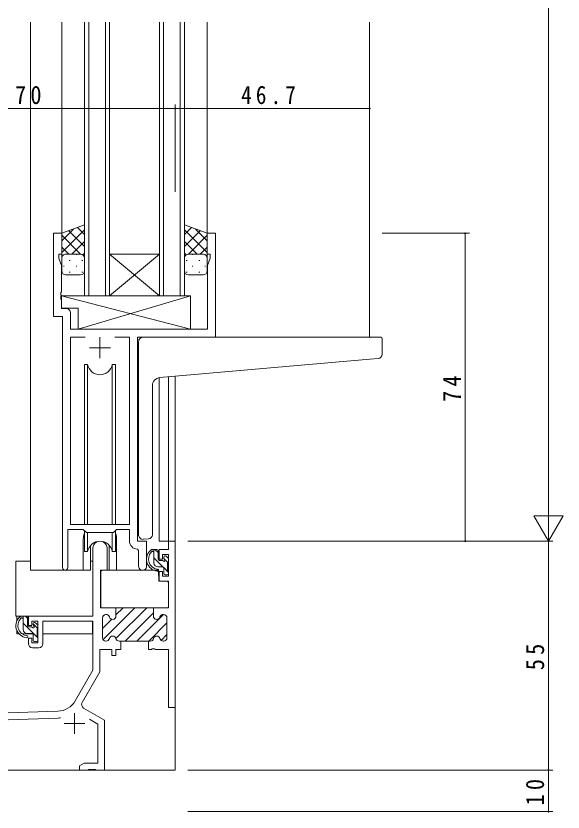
# Model space of a CAD drawing. Units: millimetres, scale not verified. Extents: x -567 to 567, y -403 to 403.
# Drawn here: x -352.2 to -220.7, y -261.1 to -69.7 of the extents above; entities that cross this region are included whole.
import ezdxf

# ---------------------------------------------------------------- set-up
doc = ezdxf.new("R2010")
doc.units = ezdxf.units.MM
doc.header["$LTSCALE"] = 2
for name, color, linetype, lineweight in [('0-3_YKK_D', 6, 'Continuous', 18), ('0-4_YKK_11', 7, 'Continuous', 18), ('0-5_YKK_12', 2, 'Continuous', 18), ('0-7_YKK_13', 4, 'Continuous', 18)]:
    doc.layers.add(name, color=color, linetype=linetype, lineweight=lineweight)
doc.styles.add('ＭＳ ゴシック', font='')
doc.styles.get('ＭＳ ゴシック').set_extended_font_data('MS Gothic')

msp = doc.modelspace()

# ---------------------------------------------------------------- linework, layer by layer
at = {"layer": '0-3_YKK_D'}
for p, q in [((-224.238, 197.018), (-224.238, -188.982)), ((-313.938, -111.982), (-313.938, -90.982)), ((-313.938, -111.982), (-313.938, -90.982)), ((-383.938, -91.982), (-313.938, -91.982)), ((-313.938, -91.982), (-267.238, -91.982)), ((-264.238, -121.982), (-243.238, -121.982)), ((-244.238, -195.982), (-244.238, -121.982)), ((-224.238, -195.982), (-224.238, -183.858)), ((-220.738, -189.92), (-227.738, -189.92)), ((-224.238, -195.982), (-227.738, -189.92)), ((-224.238, -195.982), (-220.738, -189.92)), ((-310.938, -195.982), (-223.238, -195.982)), ((-310.938, -195.982), (-223.238, -195.982)), ((-264.238, -195.982), (-243.238, -195.982)), ((-224.238, -195.982), (-224.238, -250.982)), ((-310.938, -250.982), (-223.238, -250.982)), ((-310.938, -250.982), (-223.238, -250.982)), ((-224.238, -250.982), (-224.238, -260.982)), ((-310.938, -260.982), (-223.238, -260.982))]:
    msp.add_line(p, q, dxfattribs=at)
for centre, start, end in [((-313.938, -91.982), 0, 180), ((-313.938, -91.982), 0, 180), ((-313.938, -91.982), 180, 0), ((-313.938, -91.982), 180, 0), ((-267.238, -91.982), 0, 180), ((-267.238, -91.982), 180, 0), ((-244.238, -121.982), 90, 270), ((-244.238, -121.982), 270, 90), ((-244.238, -195.982), 90, 270), ((-244.238, -195.982), 270, 90), ((-224.238, -250.982), 90, 270), ((-224.238, -250.982), 90, 270), ((-224.238, -250.982), 270, 90), ((-224.238, -250.982), 270, 90), ((-224.238, -260.982), 90, 270), ((-224.238, -260.982), 270, 90)]:
    msp.add_arc(centre, 0.106, start, end, dxfattribs=at)
at = {"layer": '0-4_YKK_11'}
for p, q in [((-343.238, -121.982), (-343.238, -141.982)), ((-341.238, -121.982), (-343.238, -121.982)), ((-341.238, -126.982), (-341.238, -121.982)), ((-306.238, -121.982), (-306.238, -126.982)), ((-304.238, -121.982), (-306.238, -121.982)), ((-304.238, -146.982), (-304.238, -121.982)), ((-341.938, -126.982), (-341.238, -126.982)), ((-341.938, -127.982), (-341.938, -126.982)), ((-341.308, -129.713), (-341.938, -127.982)), ((-306.238, -126.982), (-305.538, -126.982)), ((-305.538, -127.982), (-306.168, -129.713)), ((-305.538, -126.982), (-305.538, -127.982)), ((-341.308, -136.024), (-341.308, -129.713)), ((-306.168, -129.713), (-306.168, -144.982)), ((-341.428, -136.207), (-341.308, -136.024)), ((-341.428, -136.757), (-341.428, -136.207)), ((-341.308, -136.941), (-341.428, -136.757)), ((-341.428, -137.207), (-341.308, -137.024)), ((-341.428, -137.757), (-341.428, -137.207)), ((-341.308, -137.941), (-341.428, -137.757)), ((-341.308, -137.024), (-341.308, -136.941)), ((-341.308, -140.052), (-341.308, -137.941)), ((-340.108, -140.052), (-341.308, -140.052)), ((-339.108, -144.982), (-339.108, -141.052)), ((-343.238, -141.982), (-341.038, -141.982)), ((-341.038, -141.982), (-341.038, -202.332)), ((-306.168, -144.982), (-339.108, -144.982)), ((-335.626, -146.912), (-339.108, -146.912)), ((-339.108, -146.912), (-339.108, -191.982)), ((-335.626, -146.912), (-339.108, -146.912)), ((-332.038, -146.982), (-332.038, -151.982)), ((-324.968, -146.912), (-328.451, -146.912)), ((-324.968, -191.982), (-324.968, -146.912)), ((-323.038, -146.982), (-304.238, -146.982)), ((-323.038, -195.982), (-323.038, -146.982)), ((-334.538, -149.482), (-329.538, -149.482)), ((-339.738, -193.182), (-336.038, -193.182)), ((-339.738, -202.332), (-339.738, -193.182)), ((-339.108, -191.982), (-324.968, -191.982)), ((-336.038, -193.182), (-335.308, -193.912)), ((-328.768, -193.912), (-328.038, -193.182)), ((-328.038, -193.182), (-324.968, -193.182)), ((-324.968, -193.182), (-324.968, -195.912)), ((-335.308, -193.912), (-328.768, -193.912)), ((-320.838, -195.982), (-323.038, -195.982)), ((-320.838, -202.017), (-320.838, -195.982)), ((-315.568, -195.982), (-313.938, -195.982)), ((-315.568, -197.982), (-315.568, -195.982)), ((-313.938, -195.982), (-313.938, -235.982)), ((-333.738, -213.982), (-333.738, -197.682)), ((-330.338, -197.682), (-330.338, -202.982)), ((-323.055, -197.911), (-322.768, -198.21)), ((-322.768, -198.21), (-322.768, -202.017)), ((-317.838, -197.982), (-315.568, -197.982)), ((-317.838, -200.282), (-317.838, -197.982)), ((-317.038, -200.282), (-317.838, -200.282)), ((-317.038, -199.182), (-317.038, -200.282)), ((-315.568, -199.182), (-317.038, -199.182)), ((-315.568, -204.382), (-315.568, -199.182)), ((-331.938, -202.982), (-331.938, -211.982)), ((-330.338, -202.982), (-331.938, -202.982)), ((-317.838, -203.282), (-317.038, -203.282)), ((-317.838, -205.582), (-317.838, -203.282)), ((-317.038, -203.282), (-317.038, -204.382)), ((-317.038, -204.382), (-315.568, -204.382)), ((-315.568, -205.582), (-317.838, -205.582)), ((-315.568, -211.982), (-315.568, -205.582)), ((-331.938, -211.982), (-328.188, -211.982)), ((-331.29, -219.647), (-323.625, -211.982)), ((-328.488, -211.982), (-319.188, -211.982)), ((-328.488, -211.982), (-319.188, -211.982)), ((-328.21, -219.396), (-320.796, -211.982)), ((-328.188, -213.718), (-326.453, -211.982)), ((-328.188, -211.982), (-328.188, -213.982)), ((-328.188, -213.982), (-328.188, -212.282)), ((-319.188, -211.982), (-315.568, -211.982)), ((-319.188, -213.982), (-319.188, -211.982)), ((-319.188, -211.982), (-319.188, -213.982)), ((-349.238, -213.982), (-333.738, -213.982)), ((-349.238, -216.282), (-349.238, -213.982)), ((-331.379, -214.08), (-330.941, -213.642)), ((-330.538, -213.582), (-330.638, -213.582)), ((-330.638, -213.582), (-330.538, -213.582)), ((-325.968, -219.982), (-319.188, -213.203)), ((-323.139, -219.982), (-316.739, -213.582)), ((-316.738, -213.582), (-316.839, -213.582)), ((-316.839, -213.582), (-316.738, -213.582)), ((-348.438, -215.182), (-348.438, -216.282)), ((-346.938, -215.182), (-348.438, -215.182)), ((-346.938, -220.382), (-346.938, -215.182)), ((-345.738, -215.182), (-345.738, -220.582)), ((-333.738, -215.182), (-345.738, -215.182)), ((-333.738, -226.982), (-333.738, -215.182)), ((-331.438, -214.382), (-331.438, -219.182)), ((-331.438, -219.182), (-331.438, -214.382)), ((-331.438, -216.968), (-329.219, -214.748)), ((-320.311, -219.982), (-315.938, -215.61)), ((-315.938, -219.182), (-315.938, -214.382)), ((-315.938, -214.382), (-315.938, -219.182)), ((-348.438, -216.282), (-349.238, -216.282)), ((-349.238, -219.282), (-348.438, -219.282)), ((-349.238, -220.582), (-349.238, -219.282)), ((-348.438, -219.282), (-348.438, -220.382)), ((-330.638, -219.982), (-330.538, -219.982)), ((-330.538, -219.982), (-330.638, -219.982)), ((-327.439, -219.982), (-327.038, -219.982)), ((-327.038, -219.982), (-327.439, -219.982)), ((-327.038, -219.982), (-327.038, -221.982)), ((-320.338, -219.982), (-327.038, -219.982)), ((-320.338, -219.982), (-319.938, -219.982)), ((-320.338, -221.982), (-320.338, -219.982)), ((-319.938, -219.982), (-320.338, -219.982)), ((-317.321, -219.821), (-315.938, -218.438)), ((-316.839, -219.982), (-316.738, -219.982)), ((-316.738, -219.982), (-316.839, -219.982)), ((-348.438, -220.382), (-346.938, -220.382)), ((-346.738, -221.582), (-348.238, -221.582)), ((-319.463, -221.862), (-319.647, -221.982)), ((-318.914, -221.862), (-319.463, -221.862)), ((-318.73, -221.982), (-318.914, -221.862)), ((-332.108, -221.982), (-332.108, -227.419)), ((-329.188, -221.982), (-332.108, -221.982)), ((-329.188, -223.482), (-329.188, -221.982)), ((-328.188, -223.482), (-329.188, -223.482)), ((-328.188, -221.982), (-328.188, -223.482)), ((-327.038, -221.982), (-328.188, -221.982)), ((-319.647, -221.982), (-320.338, -221.982)), ((-315.568, -221.982), (-318.73, -221.982)), ((-315.568, -235.982), (-315.568, -221.982)), ((-337.993, -234.351), (-333.738, -226.982)), ((-332.108, -227.419), (-336.323, -234.719)), ((-363.438, -237.591), (-342.148, -236.848)), ((-335.957, -236.085), (-330.938, -238.982)), ((-313.938, -235.982), (-315.568, -235.982)), ((-342.091, -238.477), (-360.648, -239.125)), ((-338.138, -237.282), (-338.138, -242.282)), ((-332.568, -239.924), (-334.571, -238.767)), ((-330.938, -238.982), (-330.938, -250.982)), ((-340.638, -239.782), (-335.638, -239.782)), ((-332.568, -249.352), (-332.568, -239.924)), ((-336.938, -249.982), (-335.847, -249.352)), ((-336.938, -250.982), (-336.938, -249.982)), ((-335.847, -249.352), (-332.568, -249.352)), ((-334.897, -250.982), (-336.938, -250.982)), ((-334.713, -250.862), (-334.897, -250.982)), ((-334.164, -250.862), (-334.713, -250.862)), ((-333.98, -250.982), (-334.164, -250.862)), ((-333.897, -250.982), (-333.98, -250.982)), ((-333.713, -250.862), (-333.897, -250.982)), ((-333.164, -250.862), (-333.713, -250.862)), ((-332.98, -250.982), (-333.164, -250.862)), ((-330.938, -250.982), (-332.98, -250.982))]:
    msp.add_line(p, q, dxfattribs=at)
for centre, radius, start, end in [((-340.108, -141.052), 1, 0.00001, 89.99999), ((-332.038, -197.682), 1.7, 359.99999, 180.00001), ((-322.968, -195.912), 2, 180, 267.50807), ((-340.388, -202.332), 0.65, 179.99999, 0.00001), ((-321.803, -202.017), 0.965, 179.99999, 0.00001), ((-330.638, -214.382), 0.8, 90.00001, 179.99999), ((-330.638, -214.382), 0.8, 90.00001, 179.99999), ((-330.538, -214.382), 0.8, 14.47749, 89.99997), ((-330.538, -214.382), 0.8, 14.47749, 89.99997), ((-328.988, -213.982), 0.8, 194.47752, 359.99999), ((-328.988, -213.982), 0.8, 194.47752, 359.99999), ((-318.388, -213.982), 0.8, 180.00001, 345.52248), ((-318.388, -213.982), 0.8, 180.00001, 345.52248), ((-316.839, -214.382), 0.8, 90.00003, 165.52251), ((-316.839, -214.382), 0.8, 90.00003, 165.52251), ((-316.738, -214.382), 0.8, 0.00001, 89.99999), ((-316.738, -214.382), 0.8, 0.00001, 89.99999), ((-330.638, -219.182), 0.8, 180.00001, 269.99999), ((-330.638, -219.182), 0.8, 180.00001, 269.99999), ((-330.538, -219.182), 0.8, 270.00003, 345.52251), ((-330.538, -219.182), 0.8, 270.00003, 345.52251), ((-328.988, -219.582), 0.8, 14.47752, 165.52248), ((-328.988, -219.582), 0.8, 14.47752, 165.52248), ((-327.439, -219.182), 0.8, 194.47749, 269.99997), ((-327.439, -219.182), 0.8, 194.47749, 269.99997), ((-319.938, -219.182), 0.8, 270.00003, 345.52251), ((-319.938, -219.182), 0.8, 270.00003, 345.52251), ((-318.388, -219.582), 0.8, 14.47752, 165.52248), ((-318.388, -219.582), 0.8, 14.47752, 165.52248), ((-316.839, -219.182), 0.8, 194.47749, 269.99997), ((-316.839, -219.182), 0.8, 194.47749, 269.99997), ((-316.738, -219.182), 0.8, 270.00001, 359.99999), ((-316.738, -219.182), 0.8, 270.00001, 359.99999), ((-348.238, -220.582), 1, 180.00001, 269.99999), ((-346.738, -220.582), 1, 270.00001, 359.99999), ((-342.323, -231.851), 5, 271.99999, 330), ((-335.457, -235.219), 1, 150, 239.99998), ((-342.323, -231.851), 6.63, 272.00002, 277.01712)]:
    msp.add_arc(centre, radius, start, end, dxfattribs=at)
at = {"layer": '0-5_YKK_12'}
for p, q in [((-348.738, -71.232), (-348.738, -202.982)), ((-341.238, -71.232), (-341.238, -121.982)), ((-335.738, -136.978), (-335.738, -71.232)), ((-334.738, -71.232), (-334.738, -136.978)), ((-330.738, -136.978), (-330.738, -71.232)), ((-329.738, -71.232), (-329.738, -136.978)), ((-317.738, -136.978), (-317.738, -71.232)), ((-316.738, -71.232), (-316.738, -136.978)), ((-312.738, -136.978), (-312.738, -71.232)), ((-311.738, -71.232), (-311.738, -136.978)), ((-306.238, -71.232), (-306.238, -122.482)), ((-267.238, -71.232), (-267.238, -146.982)), ((-329.738, -136.978), (-317.738, -126.978)), ((-317.738, -136.978), (-329.738, -126.978)), ((-317.738, -126.978), (-329.738, -126.978)), ((-329.738, -136.978), (-335.738, -136.978)), ((-317.738, -136.978), (-329.738, -136.978)), ((-311.738, -136.978), (-317.738, -136.978)), ((-307.338, -146.982), (-267.238, -146.982)), ((-317.838, -156.685), (-317.838, -195.982)), ((-315.568, -156.473), (-315.568, -195.982)), ((-313.938, -156.331), (-313.938, -195.982)), ((-336.038, -195.482), (-336.038, -202.982)), ((-328.038, -195.482), (-328.038, -202.982)), ((-315.268, -195.982), (-317.838, -195.982)), ((-336.038, -202.982), (-348.738, -202.982)), ((-321.811, -202.982), (-328.038, -202.982)), ((-313.938, -235.482), (-313.938, -250.982)), ((-364.438, -250.982), (-313.938, -250.982))]:
    msp.add_line(p, q, dxfattribs=at)
for start, end in [(159.63587, 180), (0, 20.36413)]:
    msp.add_arc((-332.038, -195.482), 4, start, end, dxfattribs=at)
at = {"layer": '0-7_YKK_13'}
for p, q in [((-335.738, -119.982), (-341.238, -121.982)), ((-335.738, -127.982), (-335.738, -119.982)), ((-311.738, -119.982), (-306.238, -121.982)), ((-311.738, -127.982), (-311.738, -119.982)), ((-341.238, -123.786), (-338.405, -120.952)), ((-341.238, -126.614), (-335.738, -121.114)), ((-341.238, -121.982), (-341.238, -127.982)), ((-336.718, -126.983), (-341.238, -122.462)), ((-335.738, -125.134), (-339.516, -121.356)), ((-335.738, -122.305), (-337.442, -120.602)), ((-311.738, -122.305), (-310.035, -120.602)), ((-306.238, -126.614), (-311.738, -121.114)), ((-311.738, -125.134), (-307.961, -121.356)), ((-310.759, -126.983), (-306.238, -122.462)), ((-306.238, -123.786), (-309.072, -120.952)), ((-306.238, -121.982), (-306.238, -127.982)), ((-338.778, -126.982), (-335.738, -123.943)), ((-308.699, -126.982), (-311.738, -123.943)), ((-339.547, -126.982), (-341.238, -125.291)), ((-307.93, -126.982), (-306.238, -125.291)), ((-341.238, -130.982), (-341.238, -127.982)), ((-340.653, -127.072), (-340.618, -127.072)), ((-340.238, -126.982), (-336.738, -126.982)), ((-340.238, -126.982), (-336.738, -126.982)), ((-337.788, -127.072), (-337.588, -127.072)), ((-336.145, -127.178), (-335.738, -126.771)), ((-335.738, -127.962), (-335.739, -127.962)), ((-335.738, -127.982), (-335.738, -130.982)), ((-311.332, -127.178), (-311.738, -126.771)), ((-311.738, -127.962), (-311.738, -127.962)), ((-311.738, -127.982), (-311.738, -130.982)), ((-307.238, -126.982), (-310.738, -126.982)), ((-307.238, -126.982), (-310.738, -126.982)), ((-309.688, -127.072), (-309.888, -127.072)), ((-306.824, -127.072), (-306.858, -127.072)), ((-306.238, -130.982), (-306.238, -127.982)), ((-340.818, -129.902), (-340.618, -129.902)), ((-339.403, -128.487), (-339.203, -128.487)), ((-337.788, -129.902), (-337.588, -129.902)), ((-336.373, -128.487), (-336.173, -128.487)), ((-311.103, -128.487), (-311.303, -128.487)), ((-309.688, -129.902), (-309.888, -129.902)), ((-308.073, -128.487), (-308.273, -128.487)), ((-306.658, -129.902), (-306.858, -129.902)), ((-336.738, -131.982), (-340.238, -131.982)), ((-339.403, -131.317), (-339.203, -131.317)), ((-336.373, -131.317), (-336.173, -131.317)), ((-311.103, -131.317), (-311.303, -131.317)), ((-310.738, -131.982), (-307.238, -131.982)), ((-308.073, -131.317), (-308.273, -131.317)), ((-310.313, -136.983), (-341.308, -136.983)), ((-337.313, -144.982), (-310.313, -136.983)), ((-310.313, -136.983), (-310.313, -144.982)), ((-337.313, -139.983), (-341.308, -139.983)), ((-337.313, -139.983), (-337.313, -144.982)), ((-310.313, -144.982), (-337.313, -144.982)), ((-321.738, -146.982), (-267.238, -146.982)), ((-264.538, -146.982), (-267.238, -146.982)), ((-264.238, -151.066), (-264.238, -147.282)), ((-322.738, -156.097), (-322.738, -147.982)), ((-317.613, -156.652), (-267.151, -152.237)), ((-267.151, -152.237), (-265.151, -152.062)), ((-334.997, -153.483), (-335.788, -153.482)), ((-335.788, -153.482), (-335.788, -191.982)), ((-334.997, -191.982), (-334.997, -153.483)), ((-329.08, -191.982), (-329.08, -153.482)), ((-328.288, -153.482), (-329.08, -153.482)), ((-328.288, -191.982), (-328.288, -153.482)), ((-322.738, -156.097), (-322.738, -157.101)), ((-322.738, -194.538), (-322.738, -157.101)), ((-319.438, -194.424), (-319.438, -158.644)), ((-335.788, -193.432), (-335.788, -198.482)), ((-334.997, -198.482), (-334.997, -193.912)), ((-329.08, -198.482), (-329.08, -193.912)), ((-328.288, -198.482), (-328.288, -193.432)), ((-334.288, -196.998), (-334.288, -202.982)), ((-329.788, -202.982), (-329.788, -196.998)), ((-320.438, -195.428), (-321.651, -195.534)), ((-320.438, -195.428), (-320.351, -195.42)), ((-335.788, -198.482), (-334.997, -198.482)), ((-329.08, -198.482), (-328.288, -198.482)), ((-318.368, -197.982), (-319.668, -197.982)), ((-319.068, -201.182), (-319.068, -197.982)), ((-318.068, -198.727), (-318.813, -197.982)), ((-318.068, -200.282), (-318.068, -198.282)), ((-348.738, -200.782), (-352.234, -200.782)), ((-352.234, -213.982), (-352.234, -200.782)), ((-334.288, -200.782), (-333.738, -200.782)), ((-316.816, -202.224), (-319.068, -199.972)), ((-317.129, -200.582), (-317.768, -200.582)), ((-316.668, -199.782), (-316.668, -200.121)), ((-315.719, -201.076), (-316.668, -200.127)), ((-315.656, -200.07), (-316.156, -199.57)), ((-315.568, -200.882), (-315.568, -200.282)), ((-316.968, -202.182), (-318.068, -202.182)), ((-315.568, -203.472), (-316.71, -202.33)), ((-316.668, -202.482), (-316.668, -203.782)), ((-315.768, -203.082), (-315.768, -201.082)), ((-334.288, -202.982), (-336.038, -202.982)), ((-331.814, -203.28), (-331.868, -209.482)), ((-317.937, -202.982), (-331.514, -202.982)), ((-328.038, -202.982), (-329.788, -202.982)), ((-317.937, -202.982), (-317.868, -205.582)), ((-316.368, -204.082), (-315.868, -204.082)), ((-315.568, -203.782), (-315.568, -203.282)), ((-331.834, -205.482), (-331.938, -205.482)), ((-317.868, -205.582), (-315.9, -205.582)), ((-315.568, -209.482), (-315.6, -205.88)), ((-331.938, -210.412), (-331.86, -210.491)), ((-331.868, -209.482), (-331.849, -211.685)), ((-315.588, -211.685), (-315.568, -209.482)), ((-331.549, -211.982), (-315.888, -211.982)), ((-334.038, -213.982), (-352.234, -213.982)), ((-352.034, -213.982), (-352.034, -215.234)), ((-349.768, -213.982), (-351.068, -213.982)), ((-350.468, -217.182), (-350.468, -213.982)), ((-349.468, -214.473), (-349.959, -213.982)), ((-349.468, -216.282), (-349.468, -214.282)), ((-347.168, -219.018), (-350.468, -215.718)), ((-348.068, -215.782), (-348.068, -216.121)), ((-346.983, -216.958), (-348.068, -215.873)), ((-347.056, -216.07), (-347.556, -215.57)), ((-333.834, -215.263), (-333.834, -218.282)), ((-352.034, -217.373), (-352.034, -218.282)), ((-348.529, -216.582), (-349.168, -216.582)), ((-347.168, -219.082), (-347.168, -217.082)), ((-346.968, -216.882), (-346.968, -216.282)), ((-352.034, -218.282), (-351.454, -218.282)), ((-350.757, -218.282), (-348.145, -218.282)), ((-348.368, -218.182), (-349.468, -218.182)), ((-348.068, -218.482), (-348.068, -219.782)), ((-347.168, -218.282), (-346.938, -218.282)), ((-346.986, -219.2), (-347.086, -219.1)), ((-346.968, -219.782), (-346.968, -219.282)), ((-333.834, -218.282), (-345.738, -218.282)), ((-347.768, -220.082), (-347.268, -220.082))]:
    msp.add_line(p, q, dxfattribs=at)
msp.add_lwpolyline([(-310.313, -144.982), (-341.308, -136.983), (-341.308, -139.983)], dxfattribs=at)
for centre, radius, start, end in [((-340.238, -127.982), 1, 89.9999, 179.9999), ((-340.238, -127.982), 1, 89.9999, 179.9999), ((-336.738, -127.982), 1, 359.9999, 89.9999), ((-336.738, -127.982), 1, 359.9999, 89.9999), ((-310.738, -127.982), 1, 90.0001, 180.0001), ((-310.738, -127.982), 1, 90.0001, 180.0001), ((-307.238, -127.982), 1, 0.0001, 90.0001), ((-307.238, -127.982), 1, 0.0001, 90.0001), ((-340.238, -130.982), 1, 179.9999, 269.9999), ((-336.738, -130.982), 1, 269.9999, 359.9999), ((-310.738, -130.982), 1, 180.0001, 270.0001), ((-307.238, -130.982), 1, 270.0001, 0.0001), ((-321.738, -147.982), 1, 135.573, 180), ((-321.738, -147.982), 1, 90, 135.573), ((-321.738, -147.982), 1, 121.36697, 135.573), ((-264.538, -147.282), 0.3, 0, 90), ((-265.238, -151.066), 1, 275, 0), ((-332.038, -152.982), 3, 189.59799, 350.40583), ((-317.438, -158.644), 2, 95, 180), ((-321.738, -194.538), 1, 180, 275), ((-320.438, -194.424), 1, 275, 360), ((-332.038, -198.982), 3, 9.59417, 170.40661), ((-317.954, -200.303), 2.885, 126.45193, 263.90389), ((-317.869, -200.269), 2.504, 139.45806, 259.25217), ((-319.929, -198.387), 0.3, 301.6219, 336.95039), ((-319.468, -198.582), 0.2, 36.8699, 156.95039), ((-319.068, -198.282), 0.3, 216.8699, 270), ((-318.368, -198.282), 0.3, 0, 90), ((-317.768, -200.282), 0.3, 180, 270), ((-317.129, -200.882), 0.3, 33.05573, 90), ((-316.668, -200.582), 0.25, 213.05573, 56.94427), ((-316.368, -199.782), 0.3, 45, 180), ((-316.368, -200.121), 0.3, 180, 236.94427), ((-315.768, -200.882), 0.2, 270, 0), ((-315.868, -200.282), 0.3, 0, 45), ((-318.068, -201.182), 1, 180, 270), ((-318.19, -202.932), 0.25, 253.6388, 125.58163), ((-316.968, -202.482), 0.3, 0, 90), ((-331.514, -203.282), 0.3, 90, 179.5), ((-316.368, -203.782), 0.3, 180, 270), ((-315.868, -203.782), 0.3, 270, 0), ((-315.768, -203.282), 0.2, 0, 90), ((-315.9, -205.882), 0.3, 0.5, 90), ((-331.549, -211.682), 0.3, 180.5, 270), ((-315.888, -211.682), 0.3, 270, 359.5), ((-349.354, -216.303), 2.885, 126.45193, 263.90389), ((-349.768, -214.282), 0.3, 0, 90), ((-349.269, -216.269), 2.504, 139.45806, 259.25217), ((-351.329, -214.387), 0.3, 301.6219, 336.95039), ((-350.868, -214.582), 0.2, 36.8699, 156.95039), ((-350.468, -214.282), 0.3, 216.8699, 270), ((-347.768, -215.782), 0.3, 45, 180), ((-347.768, -216.121), 0.3, 180, 236.94427), ((-347.268, -216.282), 0.3, 0, 45), ((-349.468, -217.182), 1, 180, 270), ((-349.168, -216.282), 0.3, 180, 270), ((-348.529, -216.882), 0.3, 33.05573, 90), ((-348.068, -216.582), 0.25, 213.05573, 56.94427), ((-347.168, -216.882), 0.2, 270, 0), ((-349.59, -218.932), 0.25, 253.6388, 125.58163), ((-348.368, -218.482), 0.3, 0, 90), ((-347.768, -219.782), 0.3, 180, 270), ((-347.268, -219.782), 0.3, 270, 0), ((-347.168, -219.282), 0.2, 0, 90)]:
    msp.add_arc(centre, radius, start, end, dxfattribs=at)

# ---------------------------------------------------------------- texts
at = {"layer": '0-3_YKK_D', "color": 7, "char_height": 4.399, "attachment_point": 7, "style": 'ＭＳ ゴシック'}
for s, insert in [('\\T1.37;\\W0.9;70', (-352.458, -90.982)), ('\\T1.39;\\W0.85;46.7', (-298.108, -90.982))]:
    msp.add_mtext(s, dxfattribs=dict(at, insert=insert))
at = {"layer": '0-3_YKK_D', "color": 7, "char_height": 4.399, "attachment_point": 7, "rotation": 90, "style": 'ＭＳ ゴシック'}
for s, insert in [('\\T1.37;\\W0.9;74', (-245.238, -162.502)), ('\\T1.37;\\W0.9;55', (-225.238, -227.002)), ('\\T1.37;\\W0.9;10', (-225.238, -259.502))]:
    msp.add_mtext(s, dxfattribs=dict(at, insert=insert))

doc.saveas('drawing.dxf')
